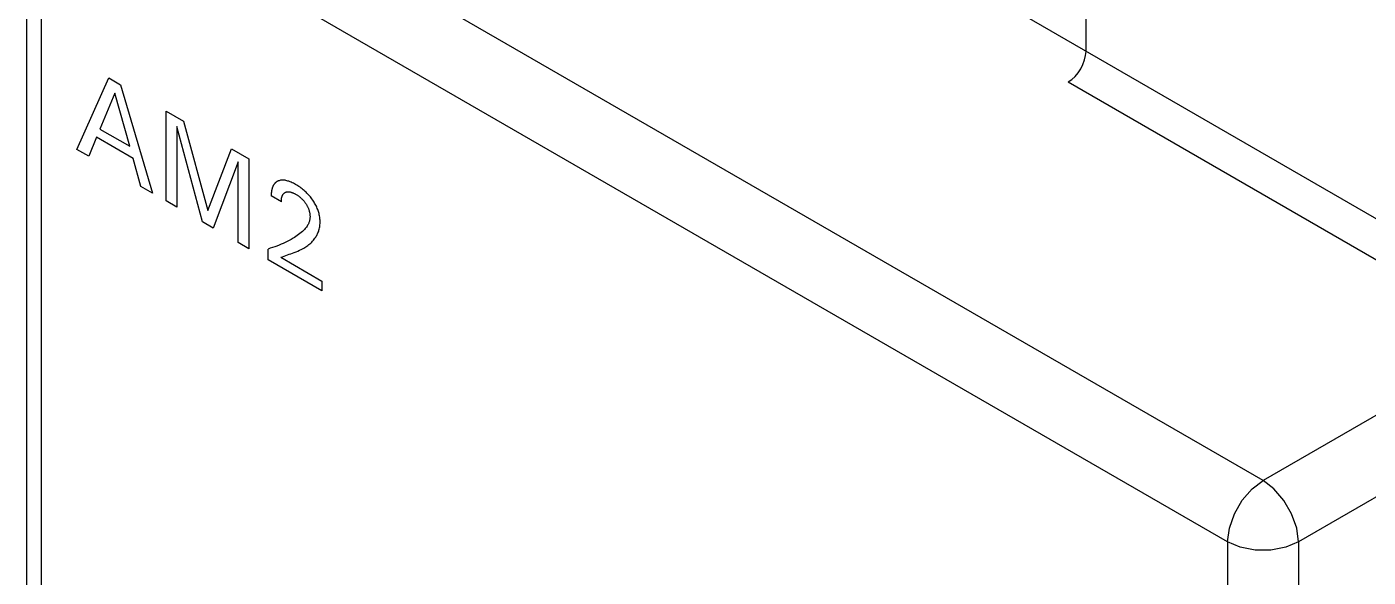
# Model space of a CAD drawing. Extents: x 0 to 420, y 0 to 297.
# Drawn here: x 167.98 to 194.77, y 142.4 to 153.39 of the extents above; entities that cross this region are included whole.
import ezdxf

# ---------------------------------------------------------------- set-up
doc = ezdxf.new("R2010")
doc.units = 0
doc.header["$LTSCALE"] = 23.1
doc.layers.add('40000_ISO', color=7, linetype='CONTINUOUS')

msp = doc.modelspace()

# ---------------------------------------------------------------- linework, layer by layer
at = {"layer": '40000_ISO', "color": 7, "linetype": 'CONTINUOUS'}
for p, q in [((192.666, 144.328), (168.978, 158.004)), ((189.131, 152.901), (189.131, 157.8)), ((167.978, 122.078), (167.978, 157.188)), ((168.271, 121.67), (168.271, 156.779)), ((191.959, 143.103), (168.271, 156.779)), ((187.434, 153.881), (197.97, 147.798)), ((189.071, 152.64), (189.104, 152.729)), ((189.104, 152.729), (189.124, 152.817)), ((189.124, 152.817), (189.131, 152.901)), ((188.912, 152.398), (188.974, 152.471)), ((188.974, 152.471), (189.027, 152.553)), ((189.027, 152.553), (189.071, 152.64)), ((168.978, 150.941), (169.616, 152.369)), ((169.616, 152.369), (169.85, 152.234)), ((169.85, 152.234), (170.489, 150.069)), ((188.777, 152.289), (188.846, 152.336)), ((188.777, 152.289), (197.616, 147.186)), ((188.846, 152.336), (188.912, 152.398)), ((169.734, 152.069), (169.437, 151.349)), ((170.033, 151.004), (169.734, 152.069)), ((170.761, 149.912), (170.761, 151.708)), ((170.761, 151.708), (171.106, 151.509)), ((170.974, 151.397), (170.974, 149.789)), ((171.486, 149.493), (170.974, 151.397)), ((171.106, 151.509), (171.594, 149.724)), ((169.368, 151.184), (169.214, 150.805)), ((170.1, 150.762), (169.368, 151.184)), ((169.437, 151.349), (170.033, 151.004)), ((169.214, 150.805), (168.978, 150.941)), ((171.594, 149.724), (172.067, 150.954)), ((172.067, 150.954), (172.412, 150.755)), ((170.257, 150.203), (170.1, 150.762)), ((172.2, 150.692), (171.7, 149.37)), ((172.2, 149.081), (172.2, 150.692)), ((172.412, 150.755), (172.412, 148.959)), ((172.952, 150.285), (172.948, 150.281)), ((172.957, 150.289), (172.952, 150.285)), ((172.962, 150.292), (172.957, 150.289)), ((172.967, 150.296), (172.962, 150.292)), ((172.973, 150.299), (172.967, 150.296)), ((172.978, 150.302), (172.973, 150.299)), ((172.983, 150.305), (172.978, 150.302)), ((172.989, 150.308), (172.983, 150.305)), ((172.994, 150.31), (172.989, 150.308)), ((173, 150.312), (172.994, 150.31)), ((173.015, 150.318), (173, 150.312)), ((173.031, 150.322), (173.015, 150.318)), ((173.047, 150.325), (173.031, 150.322)), ((173.063, 150.327), (173.047, 150.325)), ((173.08, 150.328), (173.063, 150.327)), ((173.097, 150.328), (173.08, 150.328)), ((173.116, 150.327), (173.097, 150.328)), ((173.135, 150.325), (173.116, 150.327)), ((173.154, 150.321), (173.135, 150.325)), ((173.174, 150.317), (173.154, 150.321)), ((173.193, 150.311), (173.174, 150.317)), ((173.213, 150.305), (173.193, 150.311)), ((173.235, 150.297), (173.213, 150.305)), ((173.258, 150.287), (173.235, 150.297)), ((173.28, 150.277), (173.258, 150.287)), ((170.489, 150.069), (170.257, 150.203)), ((172.86, 150.052), (172.859, 150.042)), ((172.859, 150.042), (172.859, 150.032)), ((172.859, 150.032), (172.859, 150.022)), ((172.859, 150.022), (172.859, 150.012)), ((172.861, 150.072), (172.86, 150.062)), ((172.86, 150.062), (172.86, 150.052)), ((172.862, 150.081), (172.861, 150.072)), ((172.863, 150.091), (172.862, 150.081)), ((172.864, 150.1), (172.863, 150.091)), ((172.865, 150.109), (172.864, 150.1)), ((172.867, 150.119), (172.865, 150.109)), ((172.869, 150.128), (172.867, 150.119)), ((172.87, 150.137), (172.869, 150.128)), ((172.872, 150.145), (172.87, 150.137)), ((172.875, 150.154), (172.872, 150.145)), ((172.877, 150.162), (172.875, 150.154)), ((172.879, 150.169), (172.877, 150.162)), ((172.881, 150.177), (172.879, 150.169)), ((172.884, 150.184), (172.881, 150.177)), ((172.887, 150.191), (172.884, 150.184)), ((172.889, 150.198), (172.887, 150.191)), ((172.892, 150.205), (172.889, 150.198)), ((172.896, 150.212), (172.892, 150.205)), ((172.899, 150.219), (172.896, 150.212)), ((172.902, 150.225), (172.899, 150.219)), ((172.906, 150.231), (172.902, 150.225)), ((172.91, 150.237), (172.906, 150.231)), ((172.913, 150.243), (172.91, 150.237)), ((172.917, 150.249), (172.913, 150.243)), ((172.922, 150.254), (172.917, 150.249)), ((172.926, 150.259), (172.922, 150.254)), ((172.93, 150.264), (172.926, 150.259)), ((172.934, 150.268), (172.93, 150.264)), ((172.939, 150.273), (172.934, 150.268)), ((172.943, 150.277), (172.939, 150.273)), ((172.948, 150.281), (172.943, 150.277)), ((173.079, 150.012), (173.082, 150.019)), ((173.082, 150.019), (173.085, 150.026)), ((173.085, 150.026), (173.088, 150.032)), ((173.088, 150.032), (173.092, 150.039)), ((173.092, 150.039), (173.096, 150.044)), ((173.096, 150.044), (173.1, 150.05)), ((173.1, 150.05), (173.104, 150.055)), ((173.104, 150.055), (173.108, 150.06)), ((173.108, 150.06), (173.113, 150.065)), ((173.113, 150.065), (173.118, 150.069)), ((173.118, 150.069), (173.123, 150.073)), ((173.123, 150.073), (173.128, 150.077)), ((173.128, 150.077), (173.134, 150.08)), ((173.134, 150.08), (173.14, 150.083)), ((173.14, 150.083), (173.146, 150.086)), ((173.146, 150.086), (173.153, 150.089)), ((173.153, 150.089), (173.16, 150.091)), ((173.16, 150.091), (173.167, 150.093)), ((173.167, 150.093), (173.175, 150.095)), ((173.175, 150.095), (173.182, 150.096)), ((173.182, 150.096), (173.19, 150.096)), ((173.19, 150.096), (173.198, 150.097)), ((173.198, 150.097), (173.206, 150.097)), ((173.206, 150.097), (173.214, 150.096)), ((173.214, 150.096), (173.223, 150.095)), ((173.223, 150.095), (173.231, 150.094)), ((173.231, 150.094), (173.24, 150.092)), ((173.24, 150.092), (173.249, 150.09)), ((173.249, 150.09), (173.258, 150.088)), ((173.258, 150.088), (173.267, 150.085)), ((173.267, 150.085), (173.277, 150.082)), ((173.277, 150.082), (173.287, 150.078)), ((173.302, 150.266), (173.28, 150.277)), ((173.287, 150.078), (173.297, 150.074)), ((173.297, 150.074), (173.307, 150.069)), ((173.325, 150.254), (173.302, 150.266)), ((173.307, 150.069), (173.317, 150.065)), ((173.317, 150.065), (173.327, 150.059)), ((173.347, 150.242), (173.325, 150.254)), ((173.327, 150.059), (173.337, 150.054)), ((173.337, 150.054), (173.347, 150.048)), ((173.369, 150.229), (173.347, 150.242)), ((173.347, 150.048), (173.359, 150.042)), ((173.359, 150.042), (173.37, 150.035)), ((173.391, 150.215), (173.369, 150.229)), ((173.37, 150.035), (173.381, 150.027)), ((173.381, 150.027), (173.392, 150.02)), ((173.413, 150.201), (173.391, 150.215)), ((173.392, 150.02), (173.404, 150.012)), ((173.435, 150.186), (173.413, 150.201)), ((173.457, 150.17), (173.435, 150.186)), ((173.478, 150.153), (173.457, 150.17)), ((173.498, 150.138), (173.478, 150.153)), ((173.517, 150.122), (173.498, 150.138)), ((173.536, 150.105), (173.517, 150.122)), ((173.555, 150.087), (173.536, 150.105)), ((173.573, 150.069), (173.555, 150.087)), ((173.592, 150.05), (173.573, 150.069)), ((173.609, 150.031), (173.592, 150.05)), ((173.625, 150.012), (173.609, 150.031)), ((170.974, 149.789), (170.761, 149.912)), ((173.061, 149.896), (172.859, 150.012)), ((173.061, 149.918), (173.062, 149.929)), ((173.061, 149.907), (173.061, 149.918)), ((173.061, 149.896), (173.061, 149.907)), ((173.062, 149.929), (173.063, 149.94)), ((173.063, 149.94), (173.064, 149.951)), ((173.064, 149.951), (173.065, 149.962)), ((173.065, 149.962), (173.067, 149.972)), ((173.067, 149.972), (173.069, 149.982)), ((173.069, 149.982), (173.071, 149.99)), ((173.071, 149.99), (173.074, 149.998)), ((173.074, 149.998), (173.076, 150.005)), ((173.076, 150.005), (173.079, 150.012)), ((173.404, 150.012), (173.415, 150.004)), ((173.415, 150.004), (173.426, 149.995)), ((173.426, 149.995), (173.434, 149.988)), ((173.434, 149.988), (173.443, 149.981)), ((173.443, 149.981), (173.452, 149.973)), ((173.452, 149.973), (173.46, 149.965)), ((173.46, 149.965), (173.469, 149.957)), ((173.469, 149.957), (173.477, 149.949)), ((173.477, 149.949), (173.485, 149.94)), ((173.485, 149.94), (173.493, 149.932)), ((173.493, 149.932), (173.501, 149.923)), ((173.501, 149.923), (173.508, 149.915)), ((173.508, 149.915), (173.516, 149.906)), ((173.516, 149.906), (173.523, 149.897)), ((173.523, 149.897), (173.53, 149.887)), ((173.53, 149.887), (173.537, 149.878)), ((173.537, 149.878), (173.544, 149.868)), ((173.544, 149.868), (173.55, 149.859)), ((173.55, 149.859), (173.556, 149.849)), ((173.556, 149.849), (173.562, 149.84)), ((173.562, 149.84), (173.567, 149.831)), ((173.567, 149.831), (173.573, 149.821)), ((173.573, 149.821), (173.578, 149.812)), ((173.578, 149.812), (173.583, 149.802)), ((173.583, 149.802), (173.588, 149.792)), ((173.588, 149.792), (173.592, 149.783)), ((173.592, 149.783), (173.597, 149.773)), ((173.597, 149.773), (173.601, 149.763)), ((173.601, 149.763), (173.605, 149.753)), ((173.605, 149.753), (173.608, 149.743)), ((173.642, 149.993), (173.625, 150.012)), ((173.657, 149.972), (173.642, 149.993)), ((173.673, 149.952), (173.657, 149.972)), ((173.688, 149.931), (173.673, 149.952)), ((173.701, 149.911), (173.688, 149.931)), ((173.714, 149.891), (173.701, 149.911)), ((173.726, 149.871), (173.714, 149.891)), ((173.738, 149.85), (173.726, 149.871)), ((173.75, 149.829), (173.738, 149.85)), ((173.76, 149.808), (173.75, 149.829)), ((173.77, 149.786), (173.76, 149.808)), ((173.779, 149.765), (173.77, 149.786)), ((173.788, 149.744), (173.779, 149.765)), ((171.7, 149.37), (171.486, 149.493)), ((173.608, 149.743), (173.612, 149.733)), ((173.613, 149.484), (173.608, 149.47)), ((173.612, 149.733), (173.615, 149.723)), ((173.618, 149.497), (173.613, 149.484)), ((173.615, 149.723), (173.618, 149.713)), ((173.618, 149.713), (173.62, 149.703)), ((173.622, 149.512), (173.618, 149.497)), ((173.62, 149.703), (173.623, 149.693)), ((173.626, 149.526), (173.622, 149.512)), ((173.623, 149.693), (173.625, 149.683)), ((173.625, 149.683), (173.627, 149.672)), ((173.629, 149.541), (173.626, 149.526)), ((173.627, 149.672), (173.629, 149.662)), ((173.629, 149.662), (173.63, 149.651)), ((173.632, 149.557), (173.629, 149.541)), ((173.63, 149.651), (173.632, 149.641)), ((173.632, 149.641), (173.633, 149.63)), ((173.633, 149.573), (173.632, 149.557)), ((173.633, 149.63), (173.633, 149.62)), ((173.633, 149.62), (173.634, 149.61)), ((173.634, 149.59), (173.633, 149.573)), ((173.634, 149.61), (173.634, 149.6)), ((173.634, 149.6), (173.634, 149.59)), ((173.795, 149.723), (173.788, 149.744)), ((173.802, 149.701), (173.795, 149.723)), ((173.809, 149.68), (173.802, 149.701)), ((173.814, 149.659), (173.809, 149.68)), ((173.819, 149.637), (173.814, 149.659)), ((173.824, 149.615), (173.819, 149.637)), ((173.828, 149.592), (173.824, 149.615)), ((173.831, 149.57), (173.828, 149.592)), ((173.833, 149.548), (173.831, 149.57)), ((173.835, 149.526), (173.833, 149.548)), ((173.836, 149.505), (173.835, 149.526)), ((173.835, 149.46), (173.836, 149.484)), ((173.836, 149.484), (173.836, 149.505)), ((173.378, 149.221), (173.351, 149.203)), ((173.405, 149.241), (173.378, 149.221)), ((173.432, 149.261), (173.405, 149.241)), ((173.458, 149.282), (173.432, 149.261)), ((173.483, 149.304), (173.458, 149.282)), ((173.497, 149.318), (173.483, 149.304)), ((173.511, 149.331), (173.497, 149.318)), ((173.525, 149.345), (173.511, 149.331)), ((173.538, 149.36), (173.525, 149.345)), ((173.551, 149.376), (173.538, 149.36)), ((173.563, 149.392), (173.551, 149.376)), ((173.575, 149.409), (173.563, 149.392)), ((173.586, 149.426), (173.575, 149.409)), ((173.596, 149.445), (173.586, 149.426)), ((173.602, 149.458), (173.596, 149.445)), ((173.608, 149.47), (173.602, 149.458)), ((173.758, 149.207), (173.767, 149.223)), ((173.767, 149.223), (173.776, 149.24)), ((173.776, 149.24), (173.785, 149.257)), ((173.785, 149.257), (173.793, 149.275)), ((173.793, 149.275), (173.8, 149.294)), ((173.8, 149.294), (173.807, 149.313)), ((173.807, 149.313), (173.813, 149.332)), ((173.813, 149.332), (173.819, 149.352)), ((173.819, 149.352), (173.823, 149.373)), ((173.823, 149.373), (173.828, 149.394)), ((173.828, 149.394), (173.831, 149.415)), ((173.831, 149.415), (173.833, 149.437)), ((173.833, 149.437), (173.835, 149.46)), ((172.412, 148.959), (172.2, 149.081)), ((172.84, 148.967), (172.795, 148.953)), ((172.795, 148.738), (172.795, 148.953)), ((172.885, 148.981), (172.84, 148.967)), ((172.929, 148.997), (172.885, 148.981)), ((172.973, 149.013), (172.929, 148.997)), ((173.016, 149.03), (172.973, 149.013)), ((173.058, 149.047), (173.016, 149.03)), ((173.099, 149.066), (173.058, 149.047)), ((173.14, 149.085), (173.099, 149.066)), ((173.179, 149.104), (173.14, 149.085)), ((173.218, 149.124), (173.179, 149.104)), ((173.257, 149.145), (173.218, 149.124)), ((173.294, 149.167), (173.257, 149.145)), ((173.323, 149.185), (173.294, 149.167)), ((173.351, 149.203), (173.323, 149.185)), ((173.421, 148.927), (173.454, 148.943)), ((173.454, 148.943), (173.486, 148.959)), ((173.486, 148.959), (173.508, 148.971)), ((173.508, 148.971), (173.529, 148.984)), ((173.529, 148.984), (173.55, 148.997)), ((173.55, 148.997), (173.571, 149.01)), ((173.571, 149.01), (173.591, 149.025)), ((173.591, 149.025), (173.611, 149.04)), ((173.611, 149.04), (173.63, 149.056)), ((173.63, 149.056), (173.649, 149.073)), ((173.649, 149.073), (173.667, 149.09)), ((173.667, 149.09), (173.685, 149.108)), ((173.685, 149.108), (173.702, 149.128)), ((173.702, 149.128), (173.718, 149.148)), ((173.718, 149.148), (173.733, 149.169)), ((173.733, 149.169), (173.748, 149.191)), ((173.748, 149.191), (173.758, 149.207)), ((173.868, 148.118), (172.795, 148.738)), ((173.049, 148.787), (173.082, 148.8)), ((173.049, 148.787), (173.868, 148.314)), ((173.082, 148.8), (173.115, 148.812)), ((173.115, 148.812), (173.149, 148.824)), ((173.149, 148.824), (173.217, 148.848)), ((173.217, 148.848), (173.251, 148.86)), ((173.251, 148.86), (173.286, 148.873)), ((173.286, 148.873), (173.32, 148.886)), ((173.32, 148.886), (173.354, 148.899)), ((173.354, 148.899), (173.388, 148.913)), ((173.388, 148.913), (173.421, 148.927)), ((173.868, 148.314), (173.868, 148.118)), ((197.616, 147.186), (192.666, 144.328)), ((199.384, 146.573), (193.373, 143.103)), ((192.252, 143.934), (192.45, 144.164)), ((192.45, 144.164), (192.666, 144.328)), ((192.885, 144.162), (192.666, 144.328)), ((193.082, 143.932), (192.885, 144.162)), ((192.095, 143.663), (192.252, 143.934)), ((193.238, 143.661), (193.082, 143.932)), ((191.994, 143.376), (192.095, 143.663)), ((193.339, 143.376), (193.238, 143.661)), ((191.959, 143.103), (191.994, 143.376)), ((193.373, 143.103), (193.339, 143.376)), ((191.959, 143.103), (191.959, 107.994)), ((192.213, 142.997), (191.959, 143.103)), ((193.373, 143.103), (193.123, 142.998)), ((193.373, 143.103), (193.373, 107.994)), ((192.512, 142.941), (192.213, 142.997)), ((192.825, 142.941), (192.512, 142.941)), ((193.123, 142.998), (192.825, 142.941))]:
    msp.add_line(p, q, dxfattribs=at)

doc.saveas('drawing.dxf')
